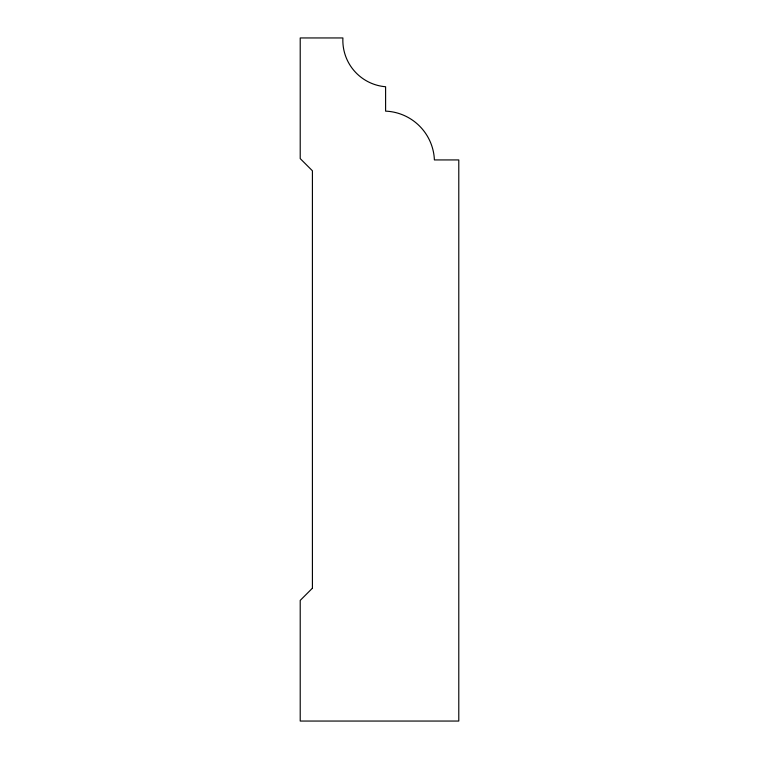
<?xml version="1.0" encoding="UTF-8"?>
<svg xmlns="http://www.w3.org/2000/svg" width="759" height="759" viewBox="0 0 759 759"><rect width="100%" height="100%" fill="white"/><g stroke="black" fill="none" stroke-linecap="round" stroke-linejoin="round"><path stroke-width="1.14" d="M312.414 588.206L300.213 600.407L300.213 721.05L458.787 721.05L458.787 159.931L434.395 159.931A50.957 50.957 0 0 0 385.6 111.137L385.6 86.744A46.546 46.546 0 0 1 342.907 37.95L300.213 37.95L300.213 158.593L312.414 170.794L312.414 588.206"/></g></svg>
